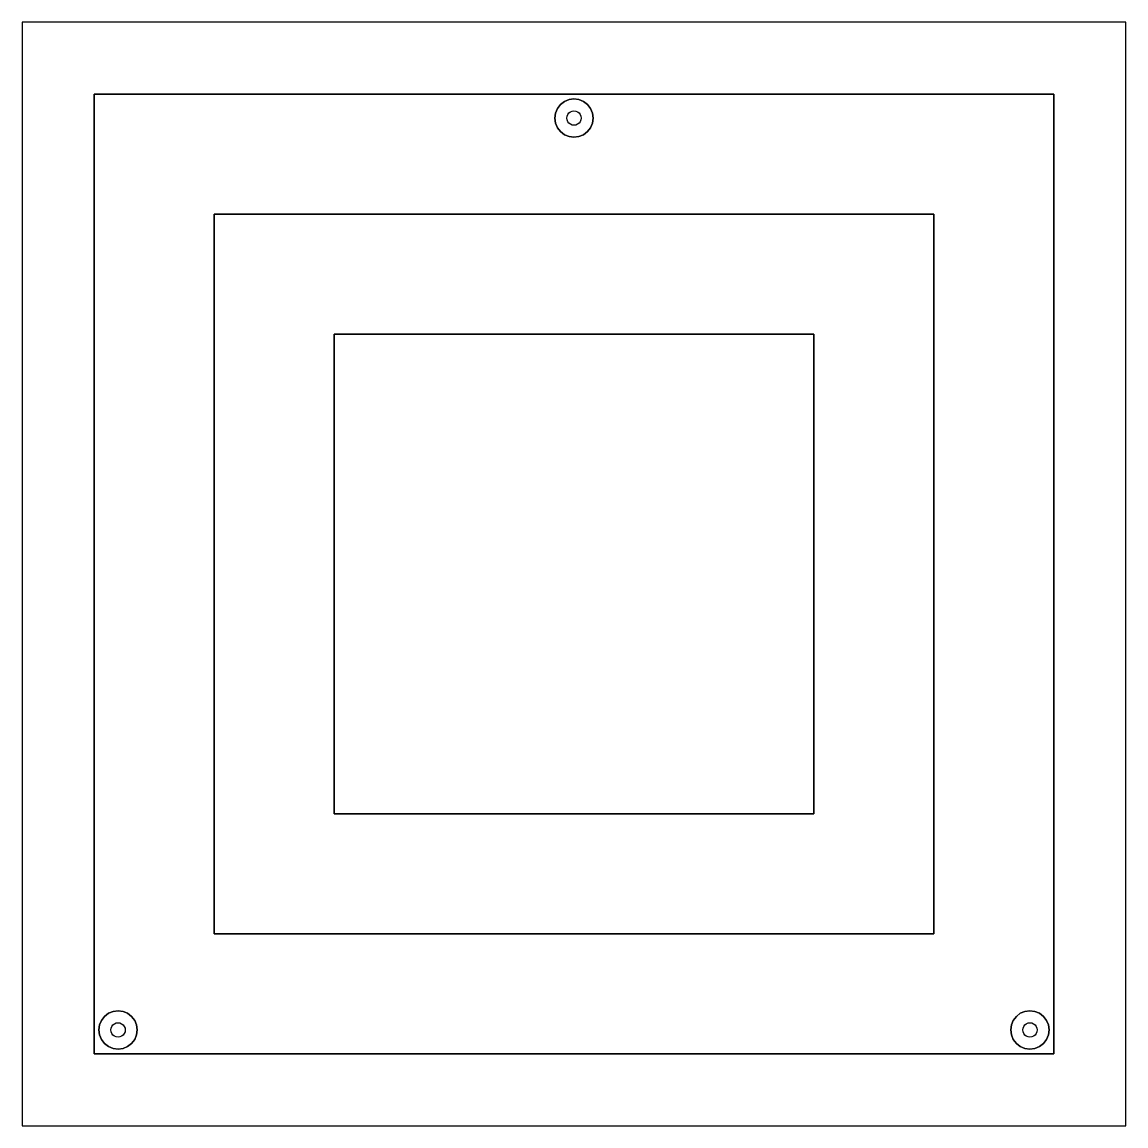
# Model space of a CAD drawing. Header units: metres. Extents: x 2444 to 2674, y -524 to -294.
import ezdxf

# ---------------------------------------------------------------- set-up
doc = ezdxf.new("R2010")
doc.units = ezdxf.units.M

msp = doc.modelspace()

# ---------------------------------------------------------------- linework, layer by layer
at = {"layer": 'Layer0'}
for points in [[(2674.24, -294.27, 0), (2444.24, -294.27, 0), (2444.24, -524.27, 0), (2674.24, -524.27, 0), (2674.24, -294.27, 0)], [(2459.24, -509.27, 0), (2459.24, -309.27, 0), (2659.24, -309.27, 0), (2659.24, -509.27, 0), (2459.24, -509.27, 0)], [(2459.24, -309.27, 0), (2459.24, -509.27, 0), (2659.24, -509.27, 0), (2659.24, -309.27, 0), (2459.24, -309.27, 0)], [(2562.71, -316.27, 0), (2563.11, -315.3, 0), (2563.24, -314.27, 0), (2563.11, -313.23, 0), (2562.71, -312.27, 0), (2562.07, -311.44, 0), (2561.24, -310.8, 0), (2560.28, -310.4, 0), (2559.24, -310.27, 0), (2558.21, -310.4, 0), (2557.24, -310.8, 0), (2556.42, -311.44, 0), (2555.78, -312.27, 0), (2555.38, -313.23, 0), (2555.24, -314.27, 0), (2555.38, -315.3, 0), (2555.78, -316.27, 0), (2556.42, -317.1, 0), (2557.24, -317.73, 0), (2558.21, -318.13, 0), (2559.24, -318.27, 0), (2560.28, -318.13, 0), (2561.24, -317.73, 0), (2562.07, -317.1, 0), (2562.71, -316.27, 0)], [(2563.11, -315.3, 0), (2562.71, -316.27, 0), (2562.07, -317.1, 0), (2561.24, -317.73, 0), (2560.28, -318.13, 0), (2559.24, -318.27, 0), (2558.21, -318.13, 0), (2557.24, -317.73, 0), (2556.42, -317.1, 0), (2555.78, -316.27, 0), (2555.38, -315.3, 0), (2555.24, -314.27, 0), (2555.38, -313.23, 0), (2555.78, -312.27, 0), (2556.42, -311.44, 0), (2557.24, -310.8, 0), (2558.21, -310.4, 0), (2559.24, -310.27, 0), (2560.28, -310.4, 0), (2561.24, -310.8, 0), (2562.07, -311.44, 0), (2562.71, -312.27, 0), (2563.11, -313.23, 0), (2563.24, -314.27, 0), (2563.11, -315.3, 0)], [(2559.24, -312.77, 0), (2559.63, -312.82, 0), (2559.99, -312.97, 0), (2560.3, -313.21, 0), (2560.54, -313.52, 0), (2560.69, -313.88, 0), (2560.74, -314.27, 0), (2560.69, -314.66, 0), (2560.54, -315.02, 0), (2560.3, -315.33, 0), (2559.99, -315.57, 0), (2559.63, -315.72, 0), (2559.24, -315.77, 0), (2558.86, -315.72, 0), (2558.49, -315.57, 0), (2558.18, -315.33, 0), (2557.95, -315.02, 0), (2557.8, -314.66, 0), (2557.74, -314.27, 0), (2557.8, -313.88, 0), (2557.95, -313.52, 0), (2558.18, -313.21, 0), (2558.49, -312.97, 0), (2558.86, -312.82, 0), (2559.24, -312.77, 0)], [(2634.24, -334.27, 0), (2484.24, -334.27, 0), (2484.24, -484.27, 0), (2634.24, -484.27, 0), (2634.24, -334.27, 0)], [(2484.24, -334.27, 0), (2634.24, -334.27, 0), (2634.24, -484.27, 0), (2484.24, -484.27, 0), (2484.24, -334.27, 0)], [(2609.24, -359.27, 0), (2509.24, -359.27, 0), (2509.24, -459.27, 0), (2609.24, -459.27, 0), (2609.24, -359.27, 0)], [(2509.24, -359.27, 0), (2609.24, -359.27, 0), (2609.24, -459.27, 0), (2509.24, -459.27, 0), (2509.24, -359.27, 0)], [(2461.42, -501.44, 0), (2460.78, -502.27, 0), (2460.38, -503.23, 0), (2460.24, -504.27, 0), (2460.38, -505.3, 0), (2460.78, -506.27, 0), (2461.42, -507.1, 0), (2462.24, -507.73, 0), (2463.21, -508.13, 0), (2464.24, -508.27, 0), (2465.28, -508.13, 0), (2466.24, -507.73, 0), (2467.07, -507.1, 0), (2467.71, -506.27, 0), (2468.11, -505.3, 0), (2468.24, -504.27, 0), (2468.11, -503.23, 0), (2467.71, -502.27, 0), (2467.07, -501.44, 0), (2466.24, -500.8, 0), (2465.28, -500.4, 0), (2464.24, -500.27, 0), (2463.21, -500.4, 0), (2462.24, -500.8, 0), (2461.42, -501.44, 0)], [(2460.78, -502.27, 0), (2461.42, -501.44, 0), (2462.24, -500.8, 0), (2463.21, -500.4, 0), (2464.24, -500.27, 0), (2465.28, -500.4, 0), (2466.24, -500.8, 0), (2467.07, -501.44, 0), (2467.71, -502.27, 0), (2468.11, -503.23, 0), (2468.24, -504.27, 0), (2468.11, -505.3, 0), (2467.71, -506.27, 0), (2467.07, -507.1, 0), (2466.24, -507.73, 0), (2465.28, -508.13, 0), (2464.24, -508.27, 0), (2463.21, -508.13, 0), (2462.24, -507.73, 0), (2461.42, -507.1, 0), (2460.78, -506.27, 0), (2460.38, -505.3, 0), (2460.24, -504.27, 0), (2460.38, -503.23, 0), (2460.78, -502.27, 0)], [(2653.21, -500.4, 0), (2652.24, -500.8, 0), (2651.42, -501.44, 0), (2650.78, -502.27, 0), (2650.38, -503.23, 0), (2650.24, -504.27, 0), (2650.38, -505.3, 0), (2650.78, -506.27, 0), (2651.42, -507.1, 0), (2652.24, -507.73, 0), (2653.21, -508.13, 0), (2654.24, -508.27, 0), (2655.28, -508.13, 0), (2656.24, -507.73, 0), (2657.07, -507.1, 0), (2657.71, -506.27, 0), (2658.11, -505.3, 0), (2658.24, -504.27, 0), (2658.11, -503.23, 0), (2657.71, -502.27, 0), (2657.07, -501.44, 0), (2656.24, -500.8, 0), (2655.28, -500.4, 0), (2654.24, -500.27, 0), (2653.21, -500.4, 0)], [(2652.24, -500.8, 0), (2653.21, -500.4, 0), (2654.24, -500.27, 0), (2655.28, -500.4, 0), (2656.24, -500.8, 0), (2657.07, -501.44, 0), (2657.71, -502.27, 0), (2658.11, -503.23, 0), (2658.24, -504.27, 0), (2658.11, -505.3, 0), (2657.71, -506.27, 0), (2657.07, -507.1, 0), (2656.24, -507.73, 0), (2655.28, -508.13, 0), (2654.24, -508.27, 0), (2653.21, -508.13, 0), (2652.24, -507.73, 0), (2651.42, -507.1, 0), (2650.78, -506.27, 0), (2650.38, -505.3, 0), (2650.24, -504.27, 0), (2650.38, -503.23, 0), (2650.78, -502.27, 0), (2651.42, -501.44, 0), (2652.24, -500.8, 0)], [(2462.95, -505.02, 0), (2462.8, -504.66, 0), (2462.74, -504.27, 0), (2462.8, -503.88, 0), (2462.95, -503.52, 0), (2463.18, -503.21, 0), (2463.49, -502.97, 0), (2463.86, -502.82, 0), (2464.24, -502.77, 0), (2464.63, -502.82, 0), (2464.99, -502.97, 0), (2465.3, -503.21, 0), (2465.54, -503.52, 0), (2465.69, -503.88, 0), (2465.74, -504.27, 0), (2465.69, -504.66, 0), (2465.54, -505.02, 0), (2465.3, -505.33, 0), (2464.99, -505.57, 0), (2464.63, -505.72, 0), (2464.24, -505.77, 0), (2463.86, -505.72, 0), (2463.49, -505.57, 0), (2463.18, -505.33, 0), (2462.95, -505.02, 0)], [(2653.18, -505.33, 0), (2652.95, -505.02, 0), (2652.8, -504.66, 0), (2652.74, -504.27, 0), (2652.8, -503.88, 0), (2652.95, -503.52, 0), (2653.18, -503.21, 0), (2653.49, -502.97, 0), (2653.86, -502.82, 0), (2654.24, -502.77, 0), (2654.63, -502.82, 0), (2654.99, -502.97, 0), (2655.3, -503.21, 0), (2655.54, -503.52, 0), (2655.69, -503.88, 0), (2655.74, -504.27, 0), (2655.69, -504.66, 0), (2655.54, -505.02, 0), (2655.3, -505.33, 0), (2654.99, -505.57, 0), (2654.63, -505.72, 0), (2654.24, -505.77, 0), (2653.86, -505.72, 0), (2653.49, -505.57, 0), (2653.18, -505.33, 0)]]:
    msp.add_polyline3d(points, dxfattribs=at)

doc.saveas('drawing.dxf')
